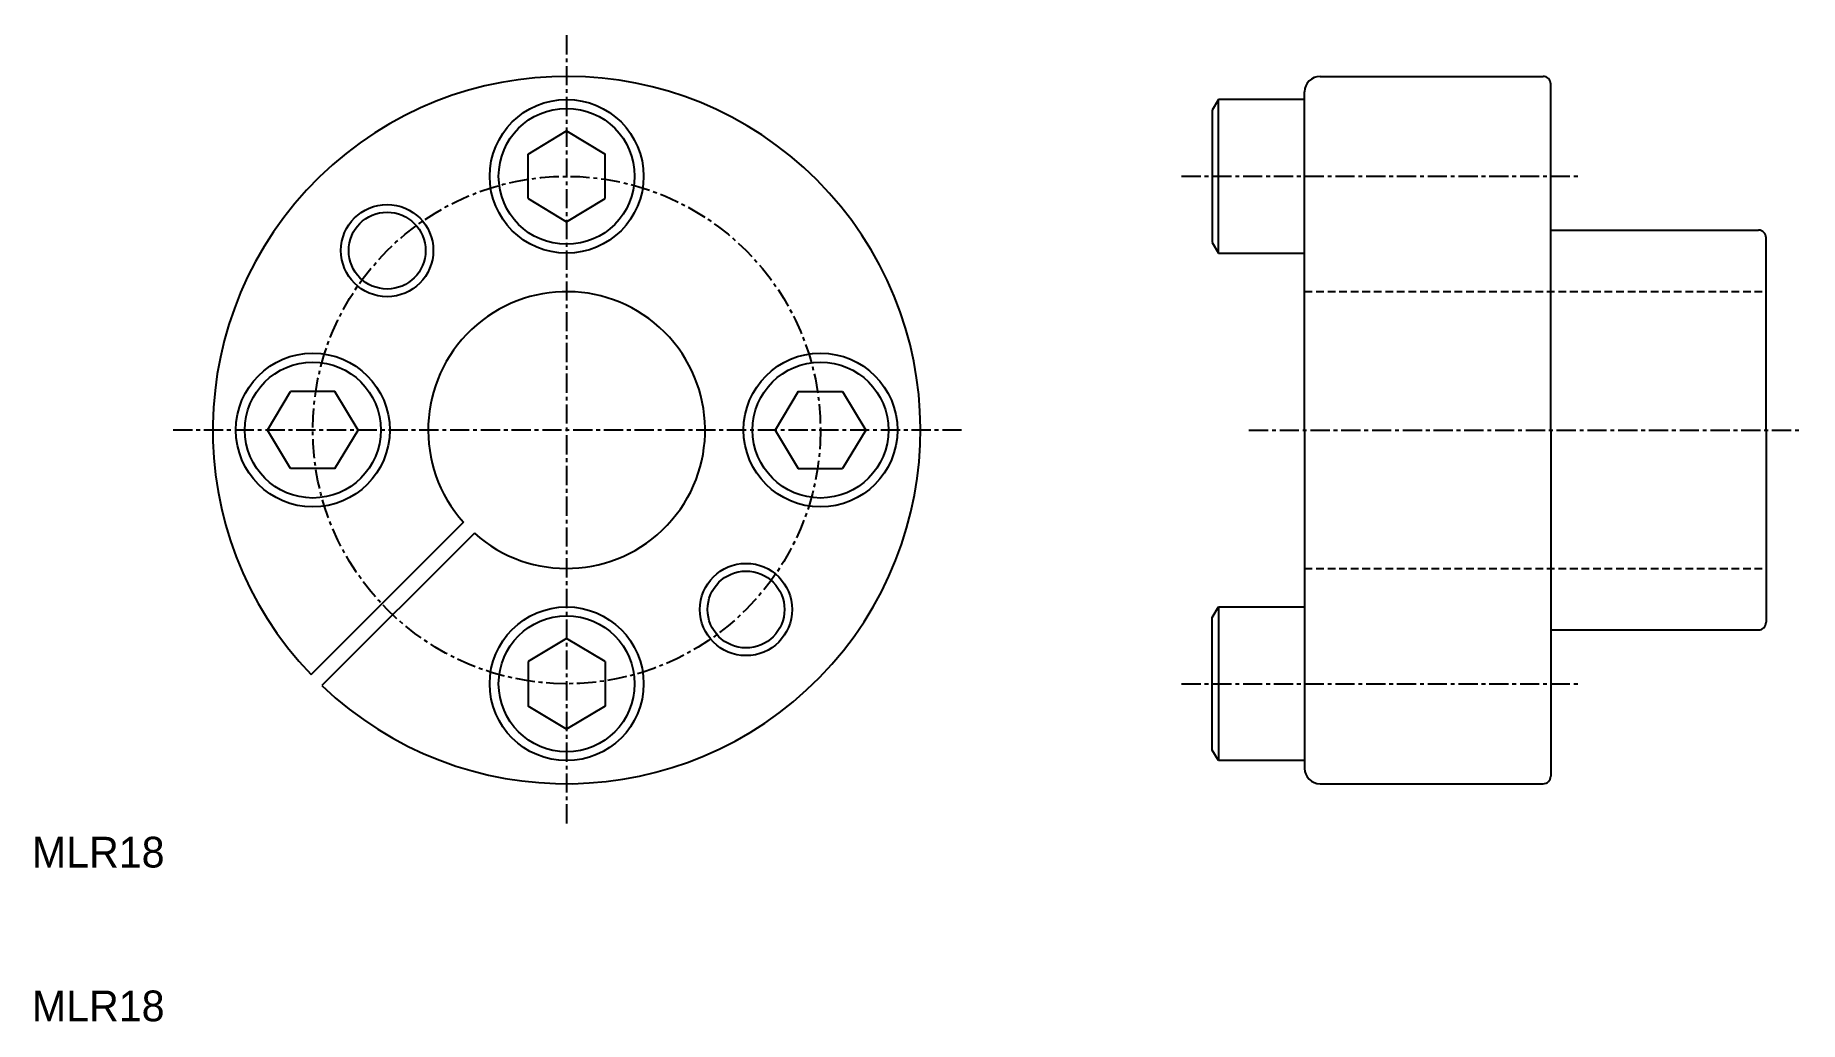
# Model space of a CAD drawing. Extents: x 10 to 125, y 10 to 74.
import ezdxf

# ---------------------------------------------------------------- set-up
doc = ezdxf.new("R2010")
doc.units = 0
doc.linetypes.add('CENTER', pattern=[2, 1.25, -0.25, 0.25, -0.25])
doc.linetypes.add('DASHED', pattern=[0.75, 0.5, -0.25])
doc.layers.get('0').update_dxf_attribs({"linetype": 'CONTINUOUS'})
doc.layers.add('CENTER', color=1, linetype='CENTER')

msp = doc.modelspace()

# ---------------------------------------------------------------- linework, layer by layer
at = {"color": 7, "linetype": 'CONTINUOUS'}
for p, q in [((93.73, 71.45), (108.23, 71.45)), ((92.73, 48.45), (92.73, 70.45)), ((108.73, 48.45), (108.73, 70.95)), ((87.13, 69.95), (86.73, 69.26)), ((86.73, 69.26), (86.73, 60.64)), ((92.73, 69.95), (87.13, 69.95)), ((87.13, 59.95), (87.13, 69.95)), ((92.73, 59.95), (92.73, 69.95)), ((108.73, 61.45), (122.23, 61.45)), ((122.73, 48.45), (122.73, 60.95)), ((86.73, 60.64), (87.13, 59.95)), ((87.13, 59.95), (92.73, 59.95)), ((92.73, 48.45), (92.73, 26.45)), ((108.73, 48.45), (108.73, 25.95)), ((122.73, 48.45), (122.73, 35.95)), ((38.05, 42.45), (28.14, 32.54)), ((38.76, 41.74), (28.85, 31.83)), ((86.73, 36.26), (87.13, 36.95)), ((87.13, 36.95), (92.73, 36.95)), ((87.13, 36.95), (87.13, 26.95)), ((92.73, 36.95), (92.73, 26.95)), ((86.73, 27.64), (86.73, 36.26)), ((108.73, 35.45), (122.23, 35.45)), ((87.13, 26.95), (86.73, 27.64)), ((92.73, 26.95), (87.13, 26.95)), ((93.73, 25.45), (108.23, 25.45))]:
    msp.add_line(p, q, dxfattribs=at)
at = {"color": 0}
for p, q in [((42.26, 66.39), (44.76, 67.9)), ((44.76, 67.9), (47.26, 66.39)), ((42.26, 63.5), (42.26, 66.39)), ((47.26, 63.5), (47.26, 66.39)), ((42.26, 63.5), (44.76, 62)), ((44.76, 62), (47.26, 63.5)), ((25.31, 48.45), (26.81, 50.95)), ((29.7, 50.95), (26.81, 50.95)), ((31.21, 48.45), (29.7, 50.95)), ((59.81, 50.95), (58.31, 48.45)), ((59.81, 50.95), (62.7, 50.95)), ((62.7, 50.95), (64.21, 48.45)), ((26.81, 45.95), (25.31, 48.45)), ((29.7, 45.95), (31.21, 48.45)), ((58.31, 48.45), (59.81, 45.95)), ((64.21, 48.45), (62.7, 45.95)), ((29.7, 45.95), (26.81, 45.95)), ((59.81, 45.95), (62.7, 45.95)), ((44.76, 34.9), (42.26, 33.39)), ((47.26, 33.39), (44.76, 34.9)), ((42.26, 33.39), (42.26, 30.5)), ((47.26, 33.39), (47.26, 30.5)), ((44.76, 29), (42.26, 30.5)), ((47.26, 30.5), (44.76, 29))]:
    msp.add_line(p, q, dxfattribs=at)
at = {"color": 3, "linetype": 'DASHED'}
for p, q in [((92.73, 57.45), (122.73, 57.45)), ((92.73, 39.45), (122.73, 39.45))]:
    msp.add_line(p, q, dxfattribs=at)
at = {"color": 0}
for centre, radius in [((44.76, 64.95), 5), ((44.76, 64.95), 4.42), ((28.26, 48.45), 5), ((28.26, 48.45), 4.42), ((61.26, 48.45), 5), ((61.26, 48.45), 4.42), ((44.76, 31.95), 5), ((44.76, 31.95), 4.42)]:
    msp.add_circle(centre, radius, dxfattribs=at)
at = {"color": 3, "linetype": 'CONTINUOUS'}
for centre in [(33.09, 60.12), (56.42, 36.78)]:
    msp.add_circle(centre, 3, dxfattribs=at)
at = {"color": 7, "linetype": 'CONTINUOUS'}
for centre in [(33.09, 60.12), (56.42, 36.78)]:
    msp.add_circle(centre, 2.5, dxfattribs=at)
for centre, radius, start, end in [((44.76, 48.45), 23, 226.2457, 223.7543), ((93.73, 70.45), 1, 90, 180), ((108.23, 70.95), 0.5, 0, 90), ((122.23, 60.95), 0.5, 0, 90), ((44.76, 48.45), 9, 228.1847, 221.8153), ((122.23, 35.95), 0.5, 270, 0), ((93.73, 26.45), 1, 180, 270), ((108.23, 25.95), 0.5, 270, 0)]:
    msp.add_arc(centre, radius, start, end, dxfattribs=at)
at = {"layer": 'CENTER', "color": 1, "linetype": 'CENTER'}
for p, q in [((44.76, 74.12), (44.76, 22.77)), ((84.73, 64.95), (110.73, 64.95)), ((70.43, 48.45), (19.08, 48.45)), ((89.11, 48.45), (124.91, 48.45)), ((84.73, 31.95), (110.73, 31.95))]:
    msp.add_line(p, q, dxfattribs=at)
msp.add_circle((44.76, 48.45), 16.5, dxfattribs=at)

# ---------------------------------------------------------------- texts
at = {"color": 7, "linetype": 'CONTINUOUS'}
for p in [(10, 20), (10, 10)]:
    msp.add_text('MLR18', height=2, dxfattribs=at).set_placement(p)

doc.saveas('drawing.dxf')
